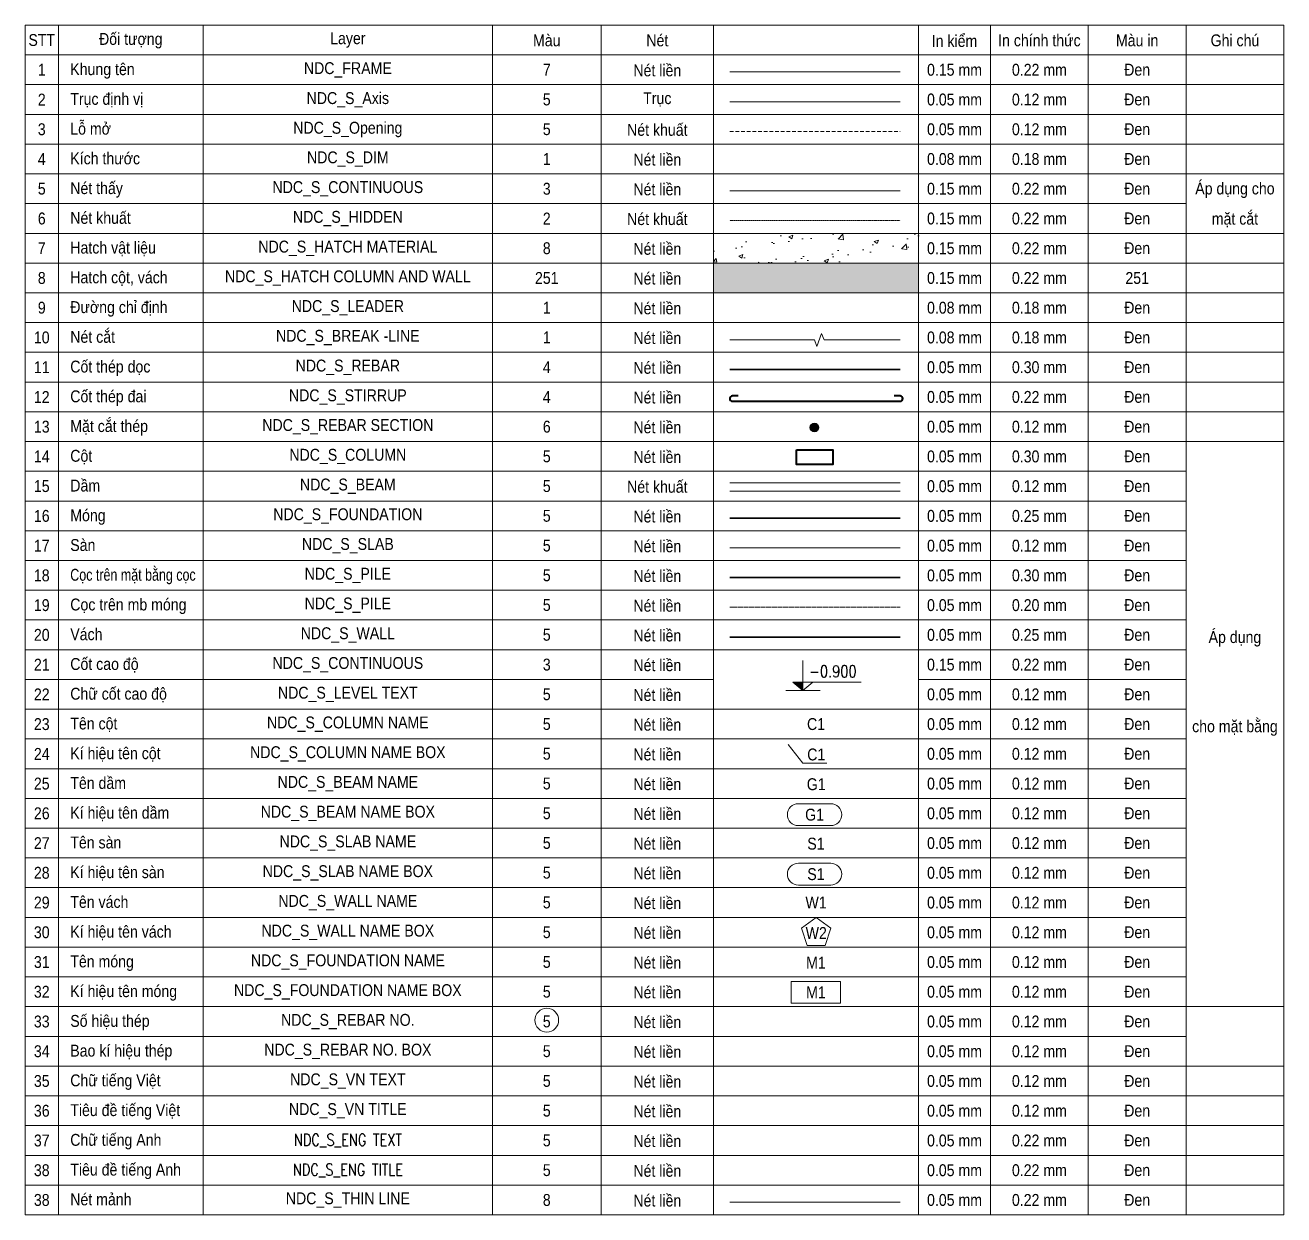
# Model space of a CAD drawing. Header units: millimetres. Extents: x 123850 to 4145305, y -92797 to 45493.
# Drawn here: x 4113299 to 4134453, y -4416 to 15584 of the extents above; entities that cross this region are included whole.
import ezdxf
from ezdxf.enums import TextEntityAlignment as Align

# ---------------------------------------------------------------- set-up
doc = ezdxf.new("R2010")
doc.units = ezdxf.units.MM
for name, pattern in [('CENTER2', [1.125, 0.75, -0.125, 0.125, -0.125]), ('DASHED', [19.05, 12.7, -6.35]), ('DASHED2', [9.525, 6.35, -3.175]), ('HIDDEN2', [4.7625, 3.175, -1.5875])]:
    doc.linetypes.add(name, pattern=pattern)
for name, color, linetype, lineweight in [('CHI', 3, 'Continuous', 20), ('NDC_FRAME', 7, 'Continuous', 20), ('NDC_S-COLUMN', 4, 'Continuous', 40), ('NDC_S_AXIS', 5, 'CENTER2', 13), ('NDC_S_BEAM', 3, 'HIDDEN2', 20), ('NDC_S_BEAM NAME', 7, 'Continuous', 9), ('NDC_S_BEAM NAME BOX', 1, 'Continuous', 20), ('NDC_S_BREAK-LINE', 1, 'Continuous', 15), ('NDC_S_COLUMN NAME', 7, 'Continuous', 9), ('NDC_S_COLUMN NAME BOX', 1, 'Continuous', 9), ('NDC_S_CONTINUOUS', 3, 'Continuous', 20), ('NDC_S_DIM', 1, 'Continuous', 15), ('NDC_S_ENG TEXT', 2, 'Continuous', 20), ('NDC_S_ENG TITLE', 3, 'Continuous', 20), ('NDC_S_FOUNDATION', 6, 'Continuous', 35), ('NDC_S_FOUNDATION NAME', 7, 'Continuous', 20), ('NDC_S_FOUNDATION NAME BOX', 1, 'Continuous', 9), ('NDC_S_HATCH COLUMN AND WALL', 251, 'Continuous', 13), ('NDC_S_HATCH MATERIAL', 8, 'Continuous', 13), ('NDC_S_HIDDEN', 8, 'HIDDEN2', 13), ('NDC_S_LEADER', 1, 'Continuous', 15), ('NDC_S_LEVEL', 3, 'Continuous', 20), ('NDC_S_LEVEL TEXT', 7, 'Continuous', 20), ('NDC_S_OPENING', 9, 'DASHED2', 13), ('NDC_S_PILE', 4, 'Continuous', 35), ('NDC_S_PILE ON FOUNDATION PLAN', 9, 'DASHED', 9), ('NDC_S_REBAR', 4, 'Continuous', 35), ('NDC_S_REBAR NO.', 7, 'Continuous', 20), ('NDC_S_REBAR NO. BOX', 1, 'Continuous', 9), ('NDC_S_REBAR SECTION', 6, 'Continuous', 25), ('NDC_S_SLAB', 2, 'Continuous', 20), ('NDC_S_SLAB NAME', 7, 'Continuous', 20), ('NDC_S_SLAB NAME BOX', 1, 'Continuous', 9), ('NDC_S_STIRRUP', 4, 'Continuous', 40), ('NDC_S_THIN LINE', 8, 'Continuous', 9), ('NDC_S_VN TEXT', 7, 'Continuous', 20), ('NDC_S_VN TITLE', 6, 'Continuous', 35), ('NDC_S_WALL', 6, 'Continuous', 35), ('NDC_S_WALL NAME', 7, 'Continuous', 20), ('NDC_S_WALL NAME BOX', 1, 'Continuous', 9)]:
    doc.layers.add(name, color=color, linetype=linetype, lineweight=lineweight)
doc.styles.add('NDC_ARIAL', font='arial.ttf', dxfattribs={"width": 0.85})
doc.styles.add('NDC_ROMANS', font='romans.shx', dxfattribs={"width": 0.7})

# ---------------------------------------------------------------- blocks, each defined once
blk = doc.blocks.new('iso-kata-ndc')
at = {"layer": 'NDC_S_HATCH COLUMN AND WALL'}
h = blk.add_hatch(color=256, dxfattribs=at)
h.dxf.hatch_style = 1
h.paths.add_polyline_path([(3900514.3, 42193.6), (3900514.3, 42693.6), (3897070.2, 42693.6), (3897070.2, 42193.6)])
at = {"layer": 'NDC_S_HATCH MATERIAL'}
h = blk.add_hatch(dxfattribs=at)
h.set_pattern_fill('AR-CONC', color=256, scale=100)
h.set_pattern_definition([(50, (-3702456.84, -10528715.25), (717.260183, -62.752135), [75, -825]), (355, (-3702456.8, -10528715.25), (-138.751334, 752.192134), [60, -660]), (100.4514445, (-3702397.06, -10528720.5), (578.508847, 689.43999), [63.74019, -701.14211]), (46.1842, (-3702456.8, -10528515.25), (1067.24133, -165.51928), [112.5, -1237.5]), (96.6356355, (-3702367.9, -10528529), (934.661946, 974.1186), [95.61034, -1051.71376]), (351.184164, (-3702456.8, -10528515.3), (934.661945, 974.1186), [90, -990]), (21, (-3702356.84, -10528565.25), (596.907052, -402.61889), [75, -825]), (326, (-3702356.8, -10528565.25), (243.31533, 725.150045), [60, -660]), (71.451445, (-3702307.1, -10528598.8), (840.222377, 322.531153), [63.74019, -701.14211]), (37.5, (-3702456.84, -10528715.25), (12.1598553, 332.893854), [0, -652, 0, -670, 0, -662.5]), (7.5, (-3702456.84, -10528715.25), (263.069537, 394.411712), [0, -382, 0, -637, 0, -252.5]), (327.5, (-3702679.84, -10528715.25), (533.822436, -22.554872), [0, -250, 0, -780, 0, -1035]), (317.5, (-3702779.84, -10528715.25), (583.18617, 100.104982), [0, -325, 0, -518, 0, -735])])
h.paths.add_polyline_path([(3897070.2, 43193.6), (3897070.2, 42693.6), (3900514.3, 42693.6), (3900514.3, 43193.6)])
at = {"layer": 'NDC_S_LEVEL'}
h = blk.add_hatch(color=256, dxfattribs=at)
h.dxf.hatch_style = 1
h.paths.add_polyline_path([(3898571.9, 35647.8), (3898404.7, 35647.8), (3898571.9, 35507.3)])
at = {"layer": 'NDC_S_REBAR SECTION'}
h = blk.add_hatch(color=256, dxfattribs=at)
h.dxf.hatch_style = 1
h.paths.add_polyline_path([(3898692.3, 39930.4, 1), (3898835.8, 39930.4, 1)])
at = {"layer": 'CHI', "color": 3}
for p, q in [((3885499.5, 46693.6), (3885499.5, 26693.6)), ((3886057.6, 46693.6), (3886057.6, 26693.6)), ((3888491.2, 46693.6), (3888491.2, 26693.6)), ((3893354.1, 46693.6), (3893354.1, 26693.6)), ((3895178.4, 46693.6), (3895178.4, 26693.6)), ((3897070.2, 46693.6), (3897070.2, 26693.6)), ((3900514.3, 46693.6), (3900514.3, 26693.6)), ((3901724.5, 46693.6), (3901724.5, 26693.6)), ((3903367.7, 46693.6), (3903367.7, 26693.6)), ((3905010.9, 46693.6), (3905010.9, 26693.6)), ((3906654.1, 46693.6), (3906654.1, 26693.6)), ((3885499.5, 27193.6), (3906654.1, 27193.6)), ((3885499.5, 26693.6), (3906654.1, 26693.6))]:
    blk.add_line(p, q, dxfattribs=at)
at = {"layer": 'CHI'}
for p, q in [((3885499.5, 45693.6), (3906654.1, 45693.6)), ((3885499.5, 45193.6), (3906654.1, 45193.6)), ((3885499.5, 44693.6), (3906654.1, 44693.6)), ((3885499.5, 44193.6), (3906654.1, 44193.6)), ((3885499.5, 43693.6), (3905010.9, 43693.6)), ((3885499.5, 43193.6), (3906654.1, 43193.6)), ((3885499.5, 42693.6), (3906654.1, 42693.6)), ((3885499.5, 42193.6), (3906654.1, 42193.6)), ((3885499.5, 41693.6), (3906654.1, 41693.6)), ((3885499.5, 41193.6), (3906654.1, 41193.6)), ((3885499.5, 40693.6), (3906654.1, 40693.6)), ((3885499.5, 40193.6), (3906654.1, 40193.6)), ((3885499.5, 39693.6), (3906654.1, 39693.6)), ((3885499.5, 39193.6), (3905010.9, 39193.6)), ((3885499.5, 38693.6), (3905010.9, 38693.6)), ((3885499.5, 38193.6), (3905010.9, 38193.6)), ((3885499.5, 37693.6), (3905010.9, 37693.6)), ((3885499.5, 37193.6), (3905010.9, 37193.6)), ((3885499.5, 36693.6), (3905010.9, 36693.6)), ((3885499.5, 36193.6), (3905010.9, 36193.6)), ((3885499.5, 35693.6), (3897070.2, 35693.6)), ((3900514.3, 35693.6), (3905010.9, 35693.6)), ((3885499.5, 35193.6), (3905010.9, 35193.6)), ((3885499.5, 34693.6), (3905010.9, 34693.6)), ((3885499.5, 34193.6), (3905010.9, 34193.6)), ((3885499.5, 33693.6), (3905010.9, 33693.6)), ((3885499.5, 33193.6), (3905010.9, 33193.6)), ((3885499.5, 32693.6), (3905010.9, 32693.6)), ((3885499.5, 32193.6), (3905010.9, 32193.6)), ((3885499.5, 31693.6), (3905010.9, 31693.6)), ((3885499.5, 31193.6), (3905010.9, 31193.6)), ((3885499.5, 30693.6), (3905010.9, 30693.6)), ((3885499.5, 30193.6), (3906654.1, 30193.6)), ((3885499.5, 29693.6), (3905010.9, 29693.6)), ((3885499.5, 29193.6), (3906654.1, 29193.6)), ((3885499.5, 28693.6), (3906654.1, 28693.6)), ((3885499.5, 28193.6), (3906654.1, 28193.6)), ((3885499.5, 27693.6), (3906654.1, 27693.6))]:
    blk.add_line(p, q, dxfattribs=at)
at = {"layer": 'NDC_FRAME'}
blk.add_line((3897341.4, 45907.2), (3900206.1, 45907.2), dxfattribs=at)
at = {"layer": 'NDC_S-COLUMN'}
blk.add_lwpolyline([(3898463.6, 39551.3), (3899074.1, 39551.3), (3899074.1, 39307.3), (3898463.6, 39307.3)], close=True, dxfattribs=at)
at = {"layer": 'NDC_S_AXIS', "ltscale": 10}
blk.add_line((3897341.4, 45407.2), (3900206.1, 45407.2), dxfattribs=at)
at = {"layer": 'NDC_S_BEAM', "ltscale": 1000}
for p, q in [((3897341.4, 38999.4), (3900206.1, 38999.4)), ((3897341.4, 38858.9), (3900206.1, 38858.9))]:
    blk.add_line(p, q, dxfattribs=at)
at = {"layer": 'NDC_S_BEAM NAME BOX'}
blk.add_lwpolyline([(3898495.3, 33605.2, 1), (3898495.3, 33237.3), (3899038.9, 33237.3, 1), (3899038.9, 33605.2)], format="xyb", close=True, dxfattribs=at)
at = {"layer": 'NDC_S_BREAK-LINE'}
blk.add_lwpolyline([(3897341.4, 41400.6), (3898766.5, 41400.6), (3898806.5, 41290.7), (3898886.5, 41510.5), (3898926.5, 41400.6), (3900206.1, 41400.6)], dxfattribs=at)
at = {"layer": 'NDC_S_COLUMN NAME BOX'}
blk.add_lwpolyline([(3898321.3, 34601.6), (3898570.1, 34283.8), (3898975.5, 34283.8)], dxfattribs=at)
at = {"layer": 'NDC_S_CONTINUOUS'}
blk.add_line((3897341.4, 43907.2), (3900206.1, 43907.2), dxfattribs=at)
at = {"layer": 'NDC_S_ENG TITLE'}
for p, q in [((3885499.5, 46693.6), (3906654.1, 46693.6)), ((3885499.5, 46193.6), (3906654.1, 46193.6))]:
    blk.add_line(p, q, dxfattribs=at)
at = {"layer": 'NDC_S_FOUNDATION'}
blk.add_line((3897341.4, 38407.2), (3900206.1, 38407.2), dxfattribs=at)
at = {"layer": 'NDC_S_FOUNDATION NAME BOX'}
blk.add_lwpolyline([(3898375.6, 30617.3), (3899205.1, 30617.3), (3899205.1, 30249.5), (3898375.6, 30249.5)], close=True, dxfattribs=at)
at = {"layer": 'NDC_S_HIDDEN'}
blk.add_line((3897341.4, 43407.2), (3900206.1, 43407.2), dxfattribs=at)
at = {"layer": 'NDC_S_LEVEL'}
for p, q in [((3898571.9, 35507.3), (3898571.9, 36011.2)), ((3898404.7, 35647.8), (3898571.9, 35507.3)), ((3898404.7, 35647.8), (3899549.6, 35647.8)), ((3898739.2, 35647.8), (3898571.9, 35507.3)), ((3898285.1, 35507.3), (3898858.7, 35507.3))]:
    blk.add_line(p, q, dxfattribs=at)
at = {"layer": 'NDC_S_OPENING', "ltscale": 10}
blk.add_line((3897341.4, 44907.2), (3900206.1, 44907.2), dxfattribs=at)
at = {"layer": 'NDC_S_PILE'}
blk.add_line((3897341.4, 37407.2), (3900206.1, 37407.2), dxfattribs=at)
at = {"layer": 'NDC_S_PILE ON FOUNDATION PLAN'}
blk.add_line((3897341.4, 36907.2), (3900206.1, 36907.2), dxfattribs=at)
at = {"layer": 'NDC_S_REBAR'}
blk.add_line((3897341.4, 40907.2), (3900206.1, 40907.2), dxfattribs=at)
at = {"layer": 'NDC_S_REBAR NO. BOX'}
blk.add_circle((3894266.2, 29965.9), 200, dxfattribs=at)
at = {"layer": 'NDC_S_REBAR SECTION'}
blk.add_circle((3898764.1, 39930.4), 71.8, dxfattribs=at)
at = {"layer": 'NDC_S_SLAB'}
blk.add_line((3897341.4, 37907.2), (3900206.1, 37907.2), dxfattribs=at)
at = {"layer": 'NDC_S_SLAB NAME BOX'}
blk.add_lwpolyline([(3898495.3, 32605.2, 1), (3898495.3, 32237.3), (3899038.9, 32237.3, 1), (3899038.9, 32605.2)], format="xyb", close=True, dxfattribs=at)
at = {"layer": 'NDC_S_STIRRUP'}
blk.add_lwpolyline([(3897485.9, 40460.9), (3897386.7, 40460.9, 1), (3897386.7, 40370.4), (3900206.1, 40370.4, 1), (3900206.1, 40460.9), (3900106.8, 40460.9)], format="xyb", dxfattribs=at)
at = {"layer": 'NDC_S_THIN LINE'}
blk.add_line((3897341.4, 26907.2), (3900206.1, 26907.2), dxfattribs=at)
at = {"layer": 'NDC_S_WALL'}
blk.add_line((3897341.4, 36407.2), (3900206.1, 36407.2), dxfattribs=at)
at = {"layer": 'NDC_S_WALL NAME BOX'}
blk.add_lwpolyline([(3898795.2, 31691.8), (3898548.8, 31512.8), (3898642.9, 31223.2), (3898947.5, 31223.2), (3899041.6, 31512.8)], close=True, dxfattribs=at)
at = {"layer": 'NDC_FRAME', "style": 'NDC_ARIAL', "width": 0.85}
blk.add_text('Khung tên', height=200, dxfattribs=at).set_placement((3886257.6, 45793.6), align=Align.BOTTOM_LEFT)
for s, p in [('NDC_FRAME', (3890922.6, 45943.6)), ('7', (3894266.2, 45943.6)), ('Nét liền', (3896124.3, 45943.6)), ('Áp dụng cho', (3905832.5, 43943.6)), ('mặt cắt', (3905832.5, 43443.6)), ('Áp dụng', (3905832.5, 36402.3)), ('cho mặt bằng', (3905832.5, 34902.3))]:
    blk.add_text(s, height=200, dxfattribs=at).set_placement(p, align=Align.MIDDLE)
at = {"layer": 'NDC_S-COLUMN', "style": 'NDC_ARIAL', "width": 0.85}
blk.add_text('Cột', height=200, dxfattribs=at).set_placement((3886257.6, 39293.6), align=Align.BOTTOM_LEFT)
for s, p in [('NDC_S_COLUMN', (3890922.6, 39443.6)), ('5', (3894266.2, 39443.6)), ('Nét liền', (3896124.3, 39443.6))]:
    blk.add_text(s, height=200, dxfattribs=at).set_placement(p, align=Align.MIDDLE)
at = {"layer": 'NDC_S_AXIS', "style": 'NDC_ARIAL', "width": 0.85}
blk.add_text('Trục định vị', height=200, dxfattribs=at).set_placement((3886257.6, 45293.6), align=Align.BOTTOM_LEFT)
for s, p in [('NDC_S_Axis', (3890922.6, 45443.6)), ('5', (3894266.2, 45443.6)), ('Trục', (3896124.3, 45443.6))]:
    blk.add_text(s, height=200, dxfattribs=at).set_placement(p, align=Align.MIDDLE)
at = {"layer": 'NDC_S_BEAM', "style": 'NDC_ARIAL', "width": 0.85}
blk.add_text('Dầm', height=200, dxfattribs=at).set_placement((3886257.6, 38793.6), align=Align.BOTTOM_LEFT)
for s, p in [('NDC_S_BEAM', (3890922.6, 38943.6)), ('5', (3894266.2, 38943.6)), ('Nét khuất', (3896124.3, 38943.6))]:
    blk.add_text(s, height=200, dxfattribs=at).set_placement(p, align=Align.MIDDLE)
at = {"layer": 'NDC_S_BEAM NAME', "style": 'NDC_ARIAL', "width": 0.85}
blk.add_text('Tên dầm', height=200, dxfattribs=at).set_placement((3886257.6, 33793.6), align=Align.BOTTOM_LEFT)
for s, p in [('NDC_S_BEAM NAME', (3890922.6, 33943.6)), ('5', (3894266.2, 33943.6)), ('Nét liền', (3896124.3, 33943.6)), ('G1', (3898795.2, 33932.8)), ('G1', (3898767.1, 33421.3))]:
    blk.add_text(s, height=200, dxfattribs=at).set_placement(p, align=Align.MIDDLE)
at = {"layer": 'NDC_S_BEAM NAME BOX', "style": 'NDC_ARIAL', "width": 0.85}
blk.add_text('Kí hiệu tên dầm', height=200, dxfattribs=at).set_placement((3886257.6, 33293.6), align=Align.BOTTOM_LEFT)
for s, p in [('NDC_S_BEAM NAME BOX', (3890922.6, 33443.6)), ('5', (3894266.2, 33443.6)), ('Nét liền', (3896124.3, 33443.6))]:
    blk.add_text(s, height=200, dxfattribs=at).set_placement(p, align=Align.MIDDLE)
at = {"layer": 'NDC_S_BREAK-LINE', "style": 'NDC_ARIAL', "width": 0.85}
blk.add_text('Nét cắt', height=200, dxfattribs=at).set_placement((3886257.6, 41293.6), align=Align.BOTTOM_LEFT)
for s, p in [('NDC_S_BREAK -LINE', (3890922.6, 41443.6)), ('1', (3894266.2, 41443.6)), ('Nét liền', (3896124.3, 41443.6))]:
    blk.add_text(s, height=200, dxfattribs=at).set_placement(p, align=Align.MIDDLE)
at = {"layer": 'NDC_S_COLUMN NAME', "style": 'NDC_ARIAL', "width": 0.85}
blk.add_text('Tên cột', height=200, dxfattribs=at).set_placement((3886257.6, 34793.6), align=Align.BOTTOM_LEFT)
for s, p in [('NDC_S_COLUMN NAME', (3890922.6, 34943.6)), ('5', (3894266.2, 34943.6)), ('Nét liền', (3896124.3, 34943.6)), ('C1', (3898792.3, 34943.6)), ('C1', (3898795.2, 34432.8))]:
    blk.add_text(s, height=200, dxfattribs=at).set_placement(p, align=Align.MIDDLE)
at = {"layer": 'NDC_S_COLUMN NAME BOX', "style": 'NDC_ARIAL', "width": 0.85}
blk.add_text('Kí hiệu tên cột', height=200, dxfattribs=at).set_placement((3886257.6, 34293.6), align=Align.BOTTOM_LEFT)
for s, p in [('NDC_S_COLUMN NAME BOX', (3890922.6, 34443.6)), ('5', (3894266.2, 34443.6)), ('Nét liền', (3896124.3, 34443.6))]:
    blk.add_text(s, height=200, dxfattribs=at).set_placement(p, align=Align.MIDDLE)
at = {"layer": 'NDC_S_CONTINUOUS', "style": 'NDC_ARIAL', "width": 0.85}
for s, p in [('Nét thấy', (3886257.6, 43793.6)), ('Cốt cao độ', (3886257.6, 35793.6))]:
    blk.add_text(s, height=200, dxfattribs=at).set_placement(p, align=Align.BOTTOM_LEFT)
for s, p in [('NDC_S_CONTINUOUS', (3890922.6, 43943.6)), ('3', (3894266.2, 43943.6)), ('Nét liền', (3896124.3, 43943.6)), ('NDC_S_CONTINUOUS', (3890922.6, 35943.6)), ('3', (3894266.2, 35943.6)), ('Nét liền', (3896124.3, 35943.6))]:
    blk.add_text(s, height=200, dxfattribs=at).set_placement(p, align=Align.MIDDLE)
at = {"layer": 'NDC_S_DIM', "style": 'NDC_ARIAL', "width": 0.85}
blk.add_text('Kích thước', height=200, dxfattribs=at).set_placement((3886257.6, 44293.6), align=Align.BOTTOM_LEFT)
for s, p in [('NDC_S_DIM', (3890922.6, 44443.6)), ('1', (3894266.2, 44443.6)), ('Nét liền', (3896124.3, 44443.6))]:
    blk.add_text(s, height=200, dxfattribs=at).set_placement(p, align=Align.MIDDLE)
at = {"layer": 'NDC_S_ENG TEXT'}
for s, style, width, p in [('STT', 'NDC_ARIAL', 0.85, (3885778.5, 46443.6)), ('Đối tượng', 'NDC_ARIAL', 0.85, (3887274.4, 46443.6)), ('Layer', 'NDC_ARIAL', 0.85, (3890922.6, 46443.6)), ('Màu', 'NDC_ARIAL', 0.85, (3894266.2, 46443.6)), ('Nét', 'NDC_ARIAL', 0.85, (3896124.3, 46443.6)), ('In kiểm', 'NDC_ARIAL', 0.85, (3901119.4, 46443.6)), ('In chính thức', 'NDC_ARIAL', 0.85, (3902546.1, 46443.6)), ('Màu in', 'NDC_ARIAL', 0.85, (3904189.3, 46443.6)), ('Ghi chú', 'NDC_ARIAL', 0.85, (3905832.5, 46443.6)), ('NDC_S_ENG TEXT', 'NDC_ROMANS', 0.8, (3890922.6, 27943.6)), ('5', 'NDC_ARIAL', 0.85, (3894266.2, 27943.6)), ('Nét liền', 'NDC_ARIAL', 0.85, (3896124.3, 27943.6))]:
    blk.add_text(s, height=200, dxfattribs=dict(at, style=style, width=width)).set_placement(p, align=Align.MIDDLE)
at = {"layer": 'NDC_S_ENG TEXT', "style": 'NDC_ARIAL', "width": 0.85}
blk.add_text('Chữ tiếng Anh', height=200, dxfattribs=at).set_placement((3886257.6, 27793.6), align=Align.BOTTOM_LEFT)
at = {"layer": 'NDC_S_ENG TITLE', "style": 'NDC_ARIAL', "width": 0.85}
blk.add_text('Tiêu đề tiếng Anh', height=200, dxfattribs=at).set_placement((3886257.6, 27293.6), align=Align.BOTTOM_LEFT)
at = {"layer": 'NDC_S_ENG TITLE'}
for s, style, width, p in [('NDC_S_ENG TITLE', 'NDC_ROMANS', 0.8, (3890922.6, 27443.6)), ('5', 'NDC_ARIAL', 0.85, (3894266.2, 27443.6)), ('Nét liền', 'NDC_ARIAL', 0.85, (3896124.3, 27443.6))]:
    blk.add_text(s, height=200, dxfattribs=dict(at, style=style, width=width)).set_placement(p, align=Align.MIDDLE)
at = {"layer": 'NDC_S_FOUNDATION', "style": 'NDC_ARIAL', "width": 0.85}
blk.add_text('Móng', height=200, dxfattribs=at).set_placement((3886257.6, 38293.6), align=Align.BOTTOM_LEFT)
for s, p in [('NDC_S_FOUNDATION', (3890922.6, 38443.6)), ('5', (3894266.2, 38443.6)), ('Nét liền', (3896124.3, 38443.6))]:
    blk.add_text(s, height=200, dxfattribs=at).set_placement(p, align=Align.MIDDLE)
at = {"layer": 'NDC_S_FOUNDATION NAME', "style": 'NDC_ARIAL', "width": 0.85}
blk.add_text('Tên móng', height=200, dxfattribs=at).set_placement((3886257.6, 30793.6), align=Align.BOTTOM_LEFT)
for s, p in [('NDC_S_FOUNDATION NAME', (3890922.6, 30943.6)), ('5', (3894266.2, 30943.6)), ('Nét liền', (3896124.3, 30943.6)), ('M1', (3898790.3, 30933.4)), ('M1', (3898790.3, 30433.4))]:
    blk.add_text(s, height=200, dxfattribs=at).set_placement(p, align=Align.MIDDLE)
at = {"layer": 'NDC_S_FOUNDATION NAME BOX', "style": 'NDC_ARIAL', "width": 0.85}
blk.add_text('Kí hiệu tên móng', height=200, dxfattribs=at).set_placement((3886257.6, 30293.6), align=Align.BOTTOM_LEFT)
for s, p in [('NDC_S_FOUNDATION NAME BOX', (3890922.6, 30443.6)), ('5', (3894266.2, 30443.6)), ('Nét liền', (3896124.3, 30443.6))]:
    blk.add_text(s, height=200, dxfattribs=at).set_placement(p, align=Align.MIDDLE)
at = {"layer": 'NDC_S_HATCH COLUMN AND WALL', "style": 'NDC_ARIAL', "width": 0.85}
blk.add_text('Hatch cột, vách', height=200, dxfattribs=at).set_placement((3886257.6, 42293.6), align=Align.BOTTOM_LEFT)
for s, p in [('NDC_S_HATCH COLUMN AND WALL', (3890922.6, 42443.6)), ('251', (3894266.2, 42443.6)), ('Nét liền', (3896124.3, 42443.6))]:
    blk.add_text(s, height=200, dxfattribs=at).set_placement(p, align=Align.MIDDLE)
at = {"layer": 'NDC_S_HATCH MATERIAL', "style": 'NDC_ARIAL', "width": 0.85}
blk.add_text('Hatch vật liệu', height=200, dxfattribs=at).set_placement((3886257.6, 42793.6), align=Align.BOTTOM_LEFT)
for s, p in [('NDC_S_HATCH MATERIAL', (3890922.6, 42943.6)), ('8', (3894266.2, 42943.6)), ('Nét liền', (3896124.3, 42943.6))]:
    blk.add_text(s, height=200, dxfattribs=at).set_placement(p, align=Align.MIDDLE)
at = {"layer": 'NDC_S_HIDDEN', "style": 'NDC_ARIAL', "width": 0.85}
blk.add_text('Nét khuất', height=200, dxfattribs=at).set_placement((3886257.6, 43293.6), align=Align.BOTTOM_LEFT)
for s, p in [('NDC_S_HIDDEN', (3890922.6, 43443.6)), ('2', (3894266.2, 43443.6)), ('Nét khuất', (3896124.3, 43443.6))]:
    blk.add_text(s, height=200, dxfattribs=at).set_placement(p, align=Align.MIDDLE)
at = {"layer": 'NDC_S_LEADER', "style": 'NDC_ARIAL', "width": 0.85}
blk.add_text('Đường chỉ định', height=200, dxfattribs=at).set_placement((3886257.6, 41793.6), align=Align.BOTTOM_LEFT)
for s, p in [('NDC_S_LEADER', (3890922.6, 41943.6)), ('1', (3894266.2, 41943.6)), ('Nét liền', (3896124.3, 41943.6))]:
    blk.add_text(s, height=200, dxfattribs=at).set_placement(p, align=Align.MIDDLE)
at = {"layer": 'NDC_S_LEVEL TEXT', "style": 'NDC_ROMANS', "width": 0.8}
blk.add_text('-0.900', height=200, dxfattribs=at).set_placement((3899076.5, 35730.1), align=Align.CENTER)
at = {"layer": 'NDC_S_LEVEL TEXT', "style": 'NDC_ARIAL', "width": 0.85}
blk.add_text('Chữ cốt cao độ', height=200, dxfattribs=at).set_placement((3886257.6, 35293.6), align=Align.BOTTOM_LEFT)
for s, p in [('NDC_S_LEVEL TEXT', (3890922.6, 35443.6)), ('5', (3894266.2, 35443.6)), ('Nét liền', (3896124.3, 35443.6))]:
    blk.add_text(s, height=200, dxfattribs=at).set_placement(p, align=Align.MIDDLE)
at = {"layer": 'NDC_S_OPENING', "style": 'NDC_ARIAL', "width": 0.85}
blk.add_text('Lỗ mở', height=200, dxfattribs=at).set_placement((3886257.6, 44793.6), align=Align.BOTTOM_LEFT)
for s, p in [('NDC_S_Opening', (3890922.6, 44943.6)), ('5', (3894266.2, 44943.6)), ('Nét khuất', (3896124.3, 44943.6))]:
    blk.add_text(s, height=200, dxfattribs=at).set_placement(p, align=Align.MIDDLE)
at = {"layer": 'NDC_S_PILE', "style": 'NDC_ARIAL', "width": 0.75}
blk.add_text('Cọc trên mặt bằng cọc', height=200, dxfattribs=at).set_placement((3886257.6, 37293.6), align=Align.BOTTOM_LEFT)
at = {"layer": 'NDC_S_PILE', "style": 'NDC_ARIAL', "width": 0.85}
for s, p in [('NDC_S_PILE', (3890922.6, 37443.6)), ('5', (3894266.2, 37443.6)), ('Nét liền', (3896124.3, 37443.6))]:
    blk.add_text(s, height=200, dxfattribs=at).set_placement(p, align=Align.MIDDLE)
at = {"layer": 'NDC_S_PILE ON FOUNDATION PLAN', "style": 'NDC_ARIAL', "width": 0.85}
blk.add_text('Cọc trên mb móng', height=200, dxfattribs=at).set_placement((3886257.6, 36793.6), align=Align.BOTTOM_LEFT)
for s, p in [('NDC_S_PILE', (3890922.6, 36943.6)), ('5', (3894266.2, 36943.6)), ('Nét liền', (3896124.3, 36943.6))]:
    blk.add_text(s, height=200, dxfattribs=at).set_placement(p, align=Align.MIDDLE)
at = {"layer": 'NDC_S_REBAR', "style": 'NDC_ARIAL', "width": 0.85}
blk.add_text('Cốt thép dọc', height=200, dxfattribs=at).set_placement((3886257.6, 40793.6), align=Align.BOTTOM_LEFT)
for s, p in [('NDC_S_REBAR', (3890922.6, 40943.6)), ('4', (3894266.2, 40943.6)), ('Nét liền', (3896124.3, 40943.6))]:
    blk.add_text(s, height=200, dxfattribs=at).set_placement(p, align=Align.MIDDLE)
at = {"layer": 'NDC_S_REBAR NO.', "style": 'NDC_ARIAL', "width": 0.85}
blk.add_text('Số hiệu thép', height=200, dxfattribs=at).set_placement((3886257.6, 29793.6), align=Align.BOTTOM_LEFT)
for s, p in [('NDC_S_REBAR NO.', (3890922.6, 29943.6)), ('5', (3894266.2, 29943.6)), ('Nét liền', (3896124.3, 29943.6))]:
    blk.add_text(s, height=200, dxfattribs=at).set_placement(p, align=Align.MIDDLE)
at = {"layer": 'NDC_S_REBAR NO. BOX', "style": 'NDC_ARIAL', "width": 0.85}
blk.add_text('Bao kí hiệu thép', height=200, dxfattribs=at).set_placement((3886257.6, 29293.6), align=Align.BOTTOM_LEFT)
for s, p in [('NDC_S_REBAR NO. BOX', (3890922.6, 29443.6)), ('5', (3894266.2, 29443.6)), ('Nét liền', (3896124.3, 29443.6))]:
    blk.add_text(s, height=200, dxfattribs=at).set_placement(p, align=Align.MIDDLE)
at = {"layer": 'NDC_S_REBAR SECTION', "style": 'NDC_ARIAL', "width": 0.85}
blk.add_text('Mặt cắt thép', height=200, dxfattribs=at).set_placement((3886257.6, 39793.6), align=Align.BOTTOM_LEFT)
for s, p in [('NDC_S_REBAR SECTION', (3890922.6, 39943.6)), ('6', (3894266.2, 39943.6)), ('Nét liền', (3896124.3, 39943.6))]:
    blk.add_text(s, height=200, dxfattribs=at).set_placement(p, align=Align.MIDDLE)
at = {"layer": 'NDC_S_SLAB', "style": 'NDC_ARIAL', "width": 0.85}
blk.add_text('Sàn', height=200, dxfattribs=at).set_placement((3886257.6, 37793.6), align=Align.BOTTOM_LEFT)
for s, p in [('NDC_S_SLAB', (3890922.6, 37943.6)), ('5', (3894266.2, 37943.6)), ('Nét liền', (3896124.3, 37943.6))]:
    blk.add_text(s, height=200, dxfattribs=at).set_placement(p, align=Align.MIDDLE)
at = {"layer": 'NDC_S_SLAB NAME', "style": 'NDC_ARIAL', "width": 0.85}
blk.add_text('Tên sàn', height=200, dxfattribs=at).set_placement((3886257.6, 32793.6), align=Align.BOTTOM_LEFT)
for s, p in [('NDC_S_SLAB NAME', (3890922.6, 32943.6)), ('5', (3894266.2, 32943.6)), ('Nét liền', (3896124.3, 32943.6)), ('S1', (3898790.3, 32933.4)), ('S1', (3898790.3, 32421.3))]:
    blk.add_text(s, height=200, dxfattribs=at).set_placement(p, align=Align.MIDDLE)
at = {"layer": 'NDC_S_SLAB NAME BOX', "style": 'NDC_ARIAL', "width": 0.85}
blk.add_text('Kí hiệu tên sàn', height=200, dxfattribs=at).set_placement((3886257.6, 32293.6), align=Align.BOTTOM_LEFT)
for s, p in [('NDC_S_SLAB NAME BOX', (3890922.6, 32443.6)), ('5', (3894266.2, 32443.6)), ('Nét liền', (3896124.3, 32443.6))]:
    blk.add_text(s, height=200, dxfattribs=at).set_placement(p, align=Align.MIDDLE)
at = {"layer": 'NDC_S_STIRRUP', "style": 'NDC_ARIAL', "width": 0.85}
blk.add_text('Cốt thép đai', height=200, dxfattribs=at).set_placement((3886257.6, 40293.6), align=Align.BOTTOM_LEFT)
for s, p in [('NDC_S_STIRRUP', (3890922.6, 40443.6)), ('4', (3894266.2, 40443.6)), ('Nét liền', (3896124.3, 40443.6))]:
    blk.add_text(s, height=200, dxfattribs=at).set_placement(p, align=Align.MIDDLE)
at = {"layer": 'NDC_S_THIN LINE', "style": 'NDC_ARIAL', "width": 0.85}
blk.add_text('Nét mảnh', height=200, dxfattribs=at).set_placement((3886257.6, 26793.6), align=Align.BOTTOM_LEFT)
for s, p in [('NDC_S_THIN LINE', (3890922.6, 26943.6)), ('8', (3894266.2, 26943.6)), ('Nét liền', (3896124.3, 26943.6))]:
    blk.add_text(s, height=200, dxfattribs=at).set_placement(p, align=Align.MIDDLE)
at = {"layer": 'NDC_S_VN TEXT', "style": 'NDC_ARIAL', "width": 0.85}
for s, p in [('1', (3885778.5, 45943.6)), ('0.15 mm', (3901119.4, 45943.6)), ('0.22 mm', (3902546.1, 45943.6)), ('Đen', (3904189.3, 45943.6)), ('2', (3885778.5, 45443.6)), ('0.05 mm', (3901119.4, 45443.6)), ('0.12 mm', (3902546.1, 45443.6)), ('Đen', (3904189.3, 45443.6)), ('3', (3885778.5, 44943.6)), ('0.05 mm', (3901119.4, 44943.6)), ('0.12 mm', (3902546.1, 44943.6)), ('Đen', (3904189.3, 44943.6)), ('4', (3885778.5, 44443.6)), ('0.08 mm', (3901119.4, 44443.6)), ('0.18 mm', (3902546.1, 44443.6)), ('Đen', (3904189.3, 44443.6)), ('5', (3885778.5, 43943.6)), ('0.15 mm', (3901119.4, 43943.6)), ('0.22 mm', (3902546.1, 43943.6)), ('Đen', (3904189.3, 43943.6)), ('6', (3885778.5, 43443.6)), ('0.15 mm', (3901119.4, 43443.6)), ('0.22 mm', (3902546.1, 43443.6)), ('Đen', (3904189.3, 43443.6)), ('7', (3885778.5, 42943.6)), ('0.15 mm', (3901119.4, 42943.6)), ('0.22 mm', (3902546.1, 42943.6)), ('Đen', (3904189.3, 42943.6)), ('8', (3885778.5, 42443.6)), ('0.15 mm', (3901119.4, 42443.6)), ('0.22 mm', (3902546.1, 42443.6)), ('251', (3904189.3, 42443.6)), ('9', (3885778.5, 41943.6)), ('0.08 mm', (3901119.4, 41943.6)), ('0.18 mm', (3902546.1, 41943.6)), ('Đen', (3904189.3, 41943.6)), ('10', (3885778.5, 41443.6)), ('0.08 mm', (3901119.4, 41443.6)), ('0.18 mm', (3902546.1, 41443.6)), ('Đen', (3904189.3, 41443.6)), ('11', (3885778.5, 40943.6)), ('0.05 mm', (3901119.4, 40943.6)), ('0.30 mm', (3902546.1, 40943.6)), ('Đen', (3904189.3, 40943.6)), ('12', (3885778.5, 40443.6)), ('0.05 mm', (3901119.4, 40443.6)), ('0.22 mm', (3902546.1, 40443.6)), ('Đen', (3904189.3, 40443.6)), ('13', (3885778.5, 39943.6)), ('0.05 mm', (3901119.4, 39943.6)), ('0.12 mm', (3902546.1, 39943.6)), ('Đen', (3904189.3, 39943.6)), ('14', (3885778.5, 39443.6)), ('0.05 mm', (3901119.4, 39443.6)), ('0.30 mm', (3902546.1, 39443.6)), ('Đen', (3904189.3, 39443.6)), ('15', (3885778.5, 38943.6)), ('0.05 mm', (3901119.4, 38943.6)), ('0.12 mm', (3902546.1, 38943.6)), ('Đen', (3904189.3, 38943.6)), ('16', (3885778.5, 38443.6)), ('0.05 mm', (3901119.4, 38443.6)), ('0.25 mm', (3902546.1, 38443.6)), ('Đen', (3904189.3, 38443.6)), ('17', (3885778.5, 37943.6)), ('0.05 mm', (3901119.4, 37943.6)), ('0.12 mm', (3902546.1, 37943.6)), ('Đen', (3904189.3, 37943.6)), ('18', (3885778.5, 37443.6)), ('0.05 mm', (3901119.4, 37443.6)), ('0.30 mm', (3902546.1, 37443.6)), ('Đen', (3904189.3, 37443.6)), ('19', (3885778.5, 36943.6)), ('0.05 mm', (3901119.4, 36943.6)), ('0.20 mm', (3902546.1, 36943.6)), ('Đen', (3904189.3, 36943.6)), ('20', (3885778.5, 36443.6)), ('0.05 mm', (3901119.4, 36443.6)), ('0.25 mm', (3902546.1, 36443.6)), ('Đen', (3904189.3, 36443.6)), ('21', (3885778.5, 35943.6)), ('0.15 mm', (3901119.4, 35943.6)), ('0.22 mm', (3902546.1, 35943.6)), ('Đen', (3904189.3, 35943.6)), ('22', (3885778.5, 35443.6)), ('0.05 mm', (3901119.4, 35443.6)), ('0.12 mm', (3902546.1, 35443.6)), ('Đen', (3904189.3, 35443.6)), ('23', (3885778.5, 34943.6)), ('0.05 mm', (3901119.4, 34943.6)), ('0.12 mm', (3902546.1, 34943.6)), ('Đen', (3904189.3, 34943.6)), ('24', (3885778.5, 34443.6)), ('0.05 mm', (3901119.4, 34443.6)), ('0.12 mm', (3902546.1, 34443.6)), ('Đen', (3904189.3, 34443.6)), ('25', (3885778.5, 33943.6)), ('0.05 mm', (3901119.4, 33943.6)), ('0.12 mm', (3902546.1, 33943.6)), ('Đen', (3904189.3, 33943.6)), ('26', (3885778.5, 33443.6)), ('0.05 mm', (3901119.4, 33443.6)), ('0.12 mm', (3902546.1, 33443.6)), ('Đen', (3904189.3, 33443.6)), ('27', (3885778.5, 32943.6)), ('0.05 mm', (3901119.4, 32943.6)), ('0.12 mm', (3902546.1, 32943.6)), ('Đen', (3904189.3, 32943.6)), ('28', (3885778.5, 32443.6)), ('0.05 mm', (3901119.4, 32443.6)), ('0.12 mm', (3902546.1, 32443.6)), ('Đen', (3904189.3, 32443.6)), ('29', (3885778.5, 31943.6)), ('0.05 mm', (3901119.4, 31943.6)), ('0.12 mm', (3902546.1, 31943.6)), ('Đen', (3904189.3, 31943.6)), ('30', (3885778.5, 31443.6)), ('0.05 mm', (3901119.4, 31443.6)), ('0.12 mm', (3902546.1, 31443.6)), ('Đen', (3904189.3, 31443.6)), ('31', (3885778.5, 30943.6)), ('0.05 mm', (3901119.4, 30943.6)), ('0.12 mm', (3902546.1, 30943.6)), ('Đen', (3904189.3, 30943.6)), ('32', (3885778.5, 30443.6)), ('0.05 mm', (3901119.4, 30443.6)), ('0.12 mm', (3902546.1, 30443.6)), ('Đen', (3904189.3, 30443.6)), ('33', (3885778.5, 29943.6)), ('0.05 mm', (3901119.4, 29943.6)), ('0.12 mm', (3902546.1, 29943.6)), ('Đen', (3904189.3, 29943.6)), ('34', (3885778.5, 29443.6)), ('0.05 mm', (3901119.4, 29443.6)), ('0.12 mm', (3902546.1, 29443.6)), ('Đen', (3904189.3, 29443.6)), ('35', (3885778.5, 28943.6)), ('NDC_S_VN TEXT', (3890922.6, 28943.6)), ('5', (3894266.2, 28943.6)), ('Nét liền', (3896124.3, 28943.6)), ('0.05 mm', (3901119.4, 28943.6)), ('0.12 mm', (3902546.1, 28943.6)), ('Đen', (3904189.3, 28943.6)), ('36', (3885778.5, 28443.6)), ('0.05 mm', (3901119.4, 28443.6)), ('0.12 mm', (3902546.1, 28443.6)), ('Đen', (3904189.3, 28443.6)), ('37', (3885778.5, 27943.6)), ('0.05 mm', (3901119.4, 27943.6)), ('0.22 mm', (3902546.1, 27943.6)), ('Đen', (3904189.3, 27943.6)), ('38', (3885778.5, 27443.6)), ('0.05 mm', (3901119.4, 27443.6)), ('0.22 mm', (3902546.1, 27443.6)), ('Đen', (3904189.3, 27443.6)), ('38', (3885778.5, 26943.6)), ('0.05 mm', (3901119.4, 26943.6)), ('0.22 mm', (3902546.1, 26943.6)), ('Đen', (3904189.3, 26943.6))]:
    blk.add_text(s, height=200, dxfattribs=at).set_placement(p, align=Align.MIDDLE)
blk.add_text('Chữ tiếng Việt', height=200, dxfattribs=at).set_placement((3886257.6, 28793.6), align=Align.BOTTOM_LEFT)
at = {"layer": 'NDC_S_VN TITLE', "style": 'NDC_ARIAL', "width": 0.85}
blk.add_text('Tiêu đề tiếng Việt', height=200, dxfattribs=at).set_placement((3886257.6, 28293.6), align=Align.BOTTOM_LEFT)
for s, p in [('NDC_S_VN TITLE', (3890922.6, 28443.6)), ('5', (3894266.2, 28443.6)), ('Nét liền', (3896124.3, 28443.6))]:
    blk.add_text(s, height=200, dxfattribs=at).set_placement(p, align=Align.MIDDLE)
at = {"layer": 'NDC_S_WALL', "style": 'NDC_ARIAL', "width": 0.85}
blk.add_text('Vách', height=200, dxfattribs=at).set_placement((3886257.6, 36293.6), align=Align.BOTTOM_LEFT)
for s, p in [('NDC_S_WALL', (3890922.6, 36443.6)), ('5', (3894266.2, 36443.6)), ('Nét liền', (3896124.3, 36443.6))]:
    blk.add_text(s, height=200, dxfattribs=at).set_placement(p, align=Align.MIDDLE)
at = {"layer": 'NDC_S_WALL NAME', "style": 'NDC_ARIAL', "width": 0.85}
blk.add_text('Tên vách', height=200, dxfattribs=at).set_placement((3886257.6, 31793.6), align=Align.BOTTOM_LEFT)
for s, p in [('NDC_S_WALL NAME', (3890922.6, 31943.6)), ('5', (3894266.2, 31943.6)), ('Nét liền', (3896124.3, 31943.6)), ('W1', (3898792.3, 31943.6)), ('W2', (3898795.2, 31432.8))]:
    blk.add_text(s, height=200, dxfattribs=at).set_placement(p, align=Align.MIDDLE)
at = {"layer": 'NDC_S_WALL NAME BOX', "style": 'NDC_ARIAL', "width": 0.85}
blk.add_text('Kí hiệu tên vách', height=200, dxfattribs=at).set_placement((3886257.6, 31293.6), align=Align.BOTTOM_LEFT)
for s, p in [('NDC_S_WALL NAME BOX', (3890922.6, 31443.6)), ('5', (3894266.2, 31443.6)), ('Nét liền', (3896124.3, 31443.6))]:
    blk.add_text(s, height=200, dxfattribs=at).set_placement(p, align=Align.MIDDLE)

msp = doc.modelspace()

# ---------------------------------------------------------------- block references
at = {"layer": 'NDC_S_REBAR', "ltscale": 100}
msp.add_blockref('iso-kata-ndc', (227799, -31109), dxfattribs=at)

doc.saveas('drawing.dxf')
